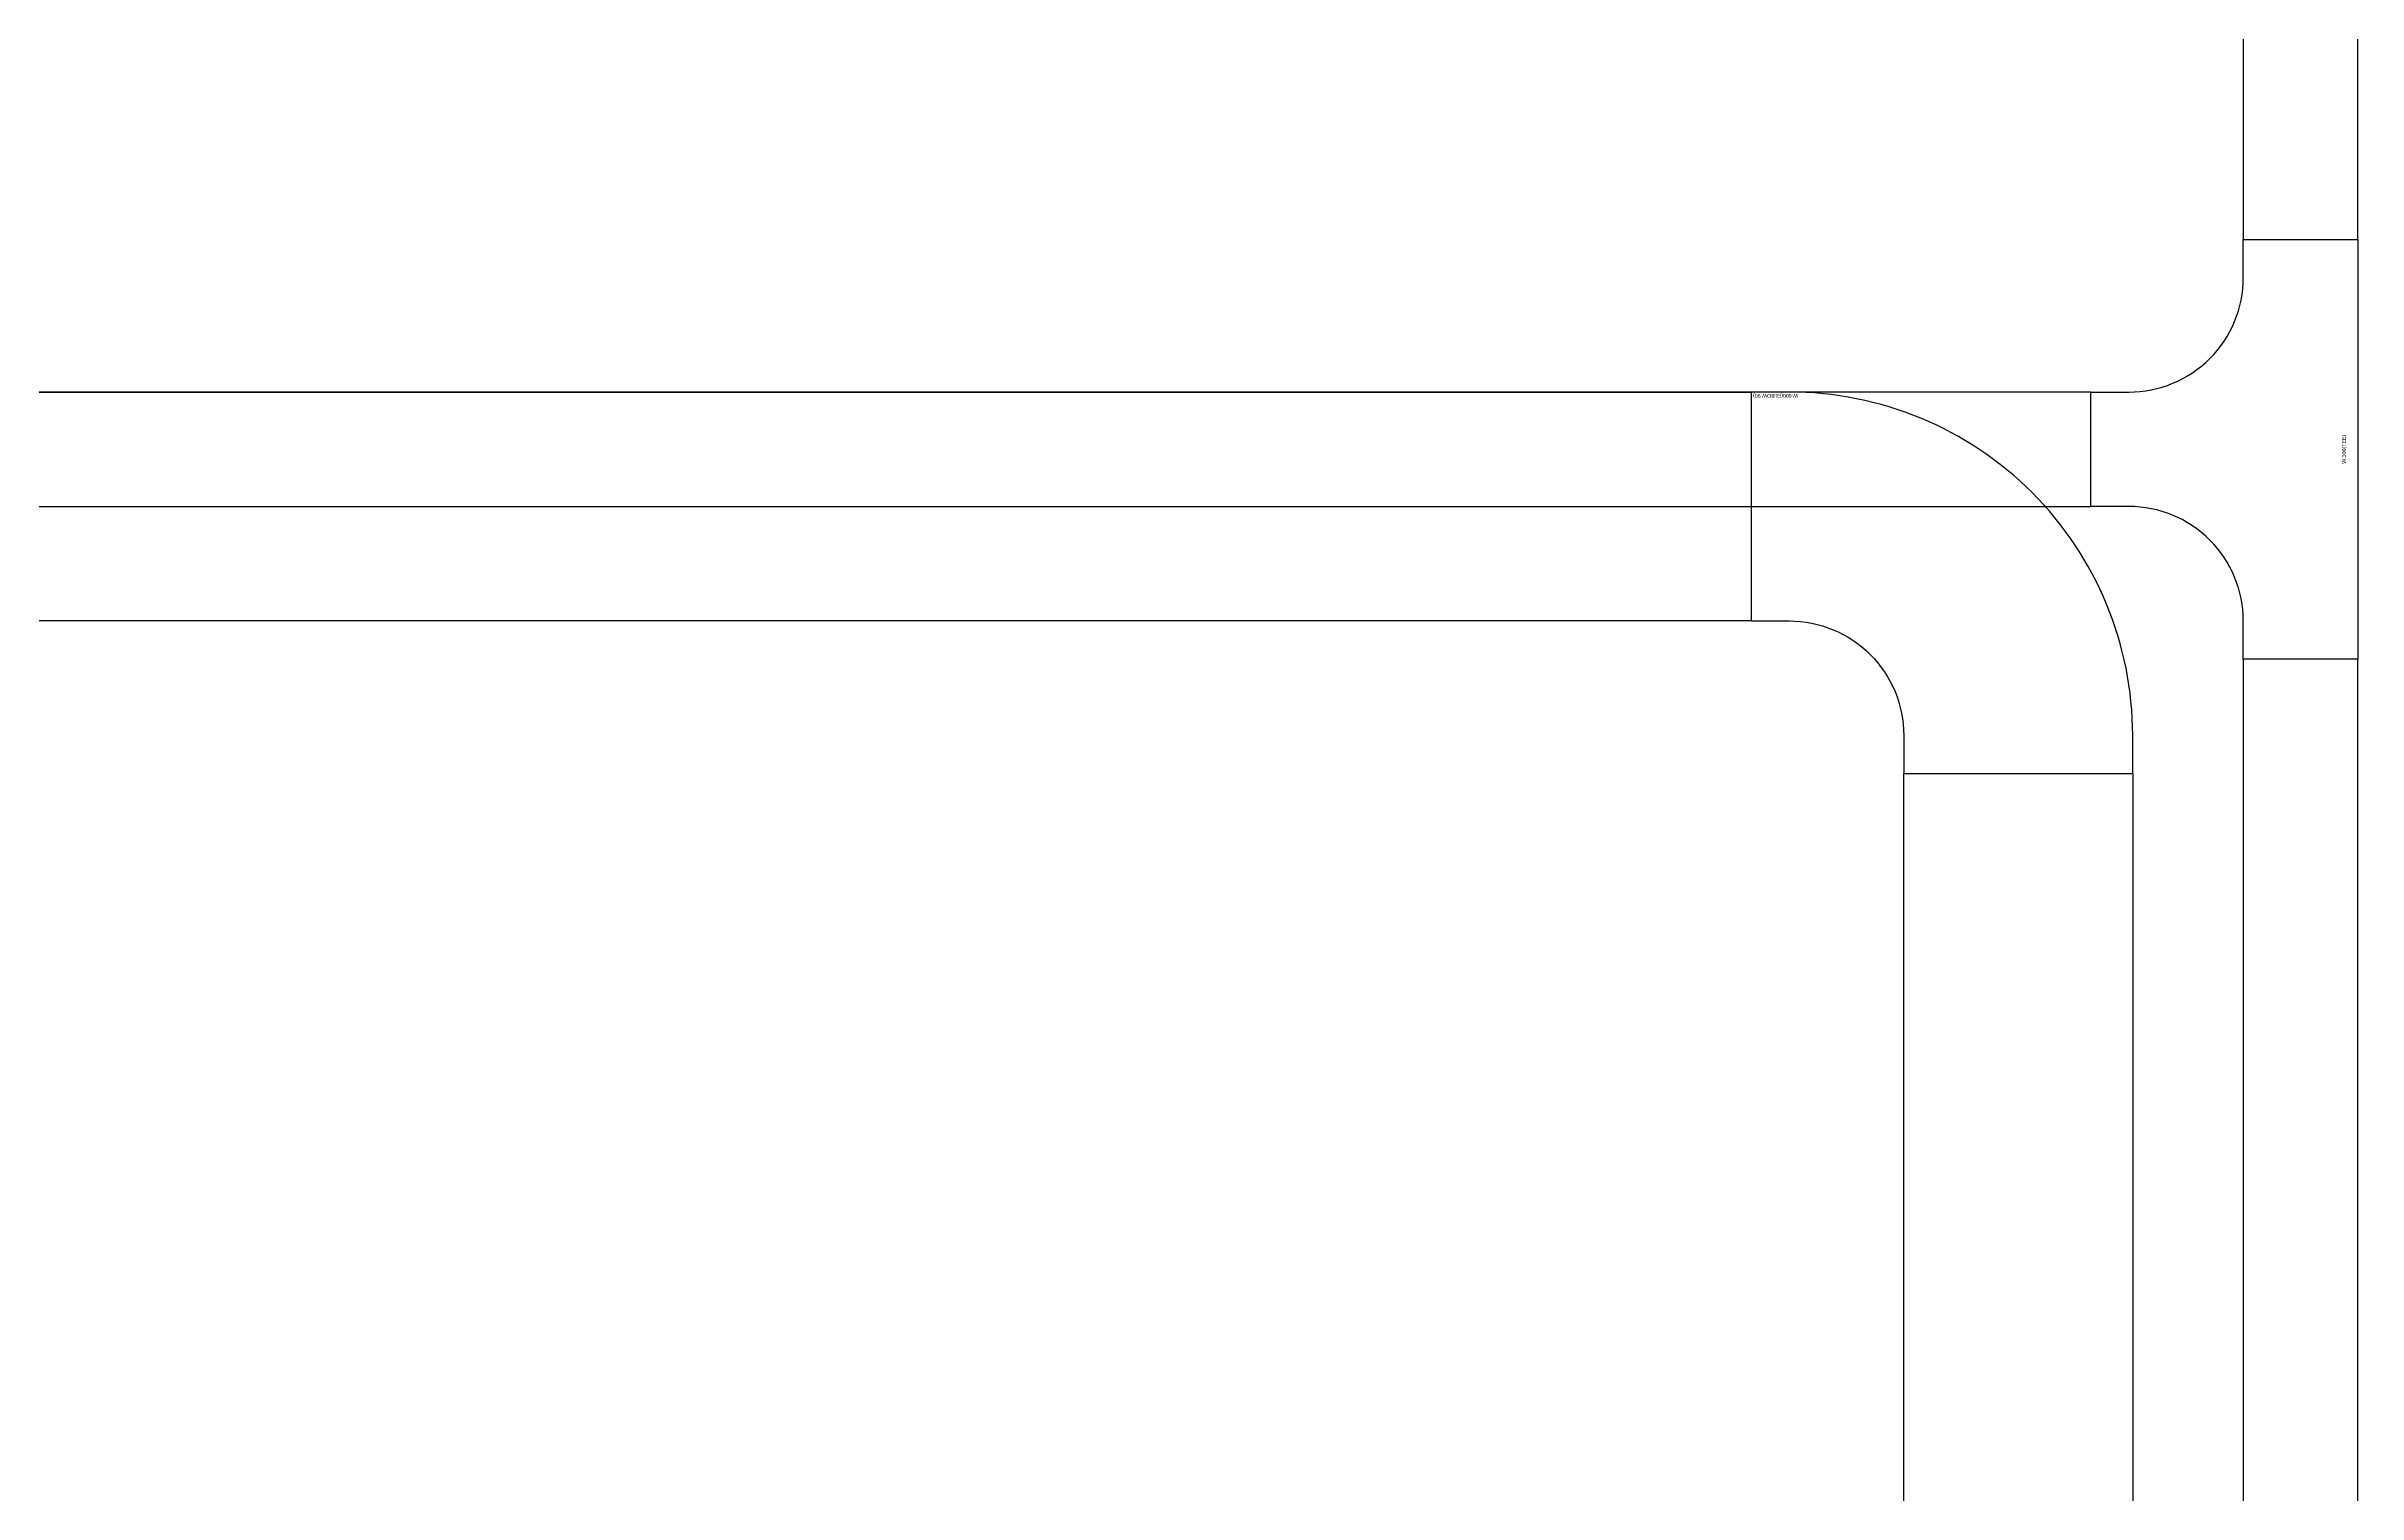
# Model space of a CAD drawing. Header units: millimetres. Extents: x 88028 to 500787, y -530175 to 1035835.
# Drawn here: x 95085 to 101144, y -57882 to -54089 of the extents above; entities that cross this region are included whole.
import ezdxf
from ezdxf.enums import TextEntityAlignment as Align

# ---------------------------------------------------------------- set-up
doc = ezdxf.new("R2010")
doc.units = ezdxf.units.MM
doc.header["$LTSCALE"] = 150
for name, color, linetype in [('-----26 Electrical Cable Tray', 200, 'Continuous'), ('-----26 Electrical Cable Tray_건물(UPS)', 100, 'Continuous'), ('-----26 Electrical Cable Tray_건물(일반)', 20, 'Continuous')]:
    doc.layers.add(name, color=color, linetype=linetype)
doc.styles.add('LGR', font='LGSmHaTR.ttf')
doc.styles.get("Standard").update_dxf_attribs({"font": ''})
doc.styles.get('Standard').set_extended_font_data('Dotum')

# ---------------------------------------------------------------- blocks, each defined once
blk = doc.blocks.new('*U8')
at = {"color": 0}
blk.add_lwpolyline([(0, 0), (-100, 0, -0.414214), (-400, 300), (-400, 400), (-1000, 400), (-1000, 300, 0.414214), (-100, -600), (0, -600)], format="xyb", close=True, dxfattribs=at)
blk.add_text('W:600(ELBOW 90)', height=10, dxfattribs=at).set_placement((-5, -590), align=Align.MIDDLE_RIGHT)
blk = doc.blocks.new('*U26')
at = {"color": 0}
blk.add_lwpolyline([(-1100, 0), (-1000, 0, 0.414214), (-700, 300), (-700, 400), (-400, 400), (-400, 300, 0.414214), (-100, 0), (0, 0), (0, -300), (-1100, -300)], format="xyb", close=True, dxfattribs=at)
at = {"color": 0, "style": 'LGR'}
blk.add_text('W:300(TEE)', height=10, dxfattribs=at).set_placement((-550, -265), align=Align.MIDDLE)

msp = doc.modelspace()

# ---------------------------------------------------------------- linework, layer by layer
at = {"layer": '-----26 Electrical Cable Tray'}
for points in [[(100843.6, -54595), (101143.6, -54595), (101143.6, -48720), (100843.6, -48720)], [(94353.6, -54995), (94353.6, -55295), (100443.6, -55295), (100443.6, -54995)], [(100843.6, -63976.1), (101143.6, -63976.1), (101143.6, -55695), (100843.6, -55695)]]:
    msp.add_lwpolyline(points, close=True, dxfattribs=at)
at = {"layer": '-----26 Electrical Cable Tray_건물(UPS)'}
for points in [[(94353.6, -55595), (94353.6, -54995), (99553.6, -54995), (99553.6, -55595)], [(100553.6, -71795), (99953.6, -71795), (99953.6, -55995), (100553.6, -55995)]]:
    msp.add_lwpolyline(points, close=True, dxfattribs=at)
at = {"layer": '-----26 Electrical Cable Tray_건물(일반)'}
for points in [[(94353.6, -55595), (94353.6, -54995), (99553.6, -54995), (99553.6, -55595)], [(100553.6, -71795), (99953.6, -71795), (99953.6, -55995), (100553.6, -55995)]]:
    msp.add_lwpolyline(points, close=True, dxfattribs=at)

# ---------------------------------------------------------------- block references
at = {"layer": '-----26 Electrical Cable Tray', "rotation": 90}
msp.add_blockref('*U26', (100843.6, -54595), dxfattribs=at)
at = {"layer": '-----26 Electrical Cable Tray_건물(UPS)', "rotation": 180}
msp.add_blockref('*U8', (99553.6, -55595), dxfattribs=at)
at = {"layer": '-----26 Electrical Cable Tray_건물(일반)', "rotation": 180}
msp.add_blockref('*U8', (99553.6, -55595), dxfattribs=at)

doc.saveas('drawing.dxf')
